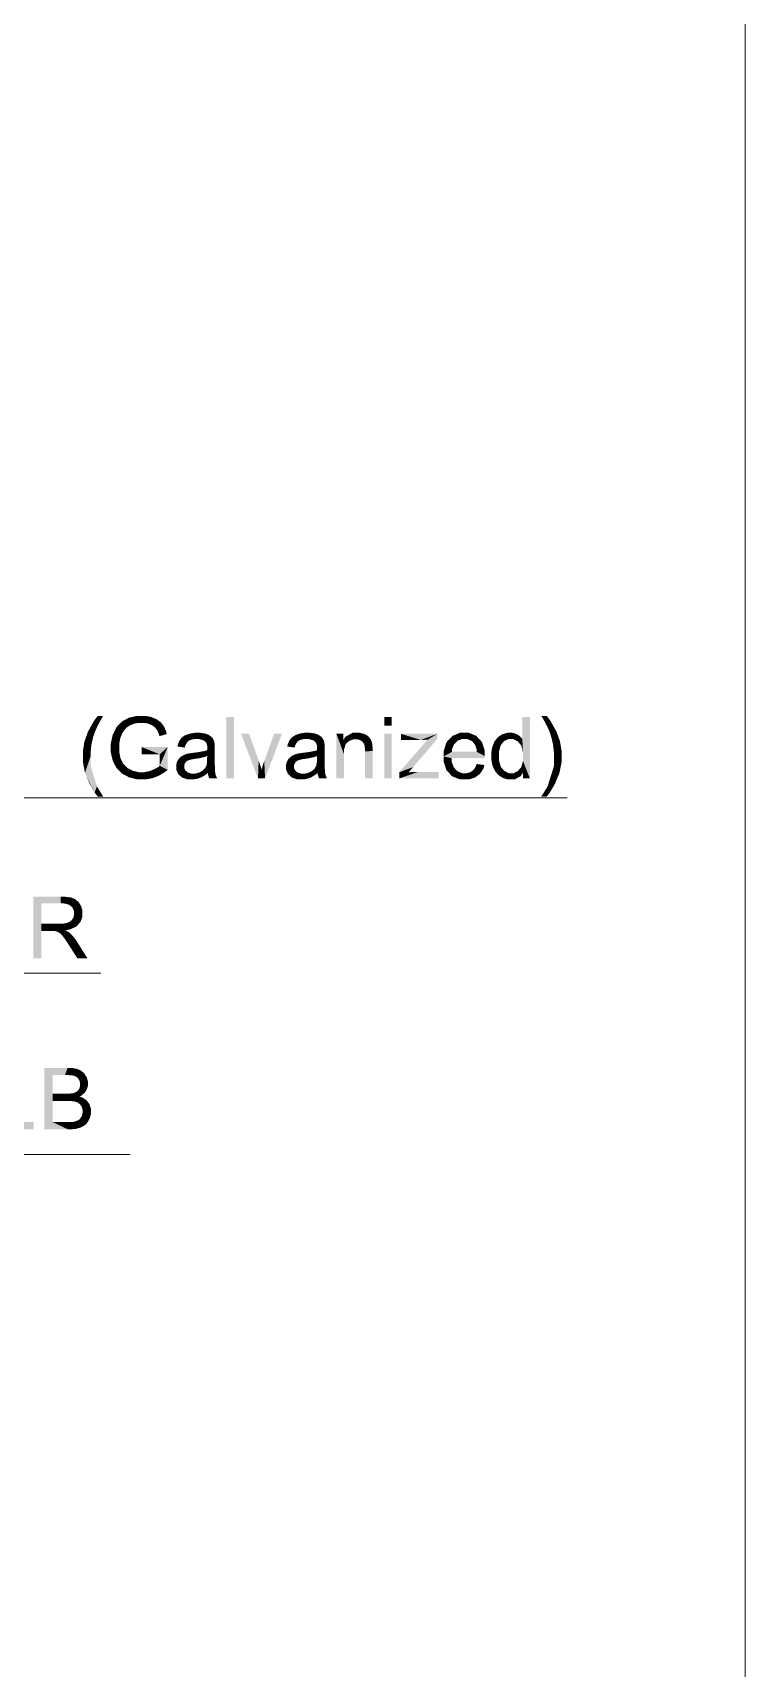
# Model space of a CAD drawing. Header units: millimetres. Extents: x 2 to 579, y 1 to 405.
# Drawn here: x 277.12 to 287.12, y 104.01 to 126.98 of the extents above; entities that cross this region are included whole.
import ezdxf

# ---------------------------------------------------------------- set-up
doc = ezdxf.new("R2010")
doc.units = ezdxf.units.MM
doc.linetypes.add('XKITLINE00', pattern=[0])
doc.layers.add('LinkedObject', color=7, linetype='Continuous', lineweight=0)

# ---------------------------------------------------------------- blocks, each defined once
blk = doc.blocks.new('*A4')
at = {"layer": 'LinkedObject'}
for points in [[(277.869, 117.085), (277.997, 117.167), (277.968, 117.082)], [(277.896, 117.16), (277.997, 117.167), (277.869, 117.085)], [(278.015, 117.207), (277.896, 117.16), (277.977, 117.308)], [(277.997, 117.167), (277.896, 117.16), (278.015, 117.207)], [(278.073, 117.321), (277.977, 117.308), (278.033, 117.382)], [(278.026, 117.233), (277.977, 117.308), (278.073, 117.321)], [(278.015, 117.207), (277.977, 117.308), (278.026, 117.233)], [(278.073, 117.321), (278.033, 117.382), (278.109, 117.382)], [(278.269, 117.168), (278.216, 116.995), (278.242, 117.113)], [(278.35, 117.073), (278.216, 116.995), (278.269, 117.168)], [(278.421, 117.33), (278.269, 117.168), (278.371, 117.303)], [(278.485, 117.25), (278.269, 117.168), (278.421, 117.33)], [(278.371, 117.303), (278.269, 117.168), (278.295, 117.222)], [(278.439, 117.218), (278.269, 117.168), (278.485, 117.25)], [(278.421, 117.199), (278.269, 117.168), (278.439, 117.218)], [(278.404, 117.179), (278.269, 117.168), (278.421, 117.199)], [(278.376, 117.136), (278.269, 117.168), (278.404, 117.179)], [(278.269, 117.168), (278.376, 117.136), (278.367, 117.113)], [(278.35, 117.073), (278.269, 117.168), (278.367, 117.113)], [(278.584, 117.383), (278.421, 117.33), (278.47, 117.356)], [(278.61, 117.285), (278.421, 117.33), (278.584, 117.383)], [(278.421, 117.33), (278.513, 117.261), (278.485, 117.25)], [(278.513, 117.261), (278.421, 117.33), (278.542, 117.273)], [(278.542, 117.273), (278.421, 117.33), (278.61, 117.285)], [(278.649, 117.285), (278.584, 117.383), (278.649, 117.383)], [(278.61, 117.285), (278.584, 117.383), (278.649, 117.285)], [(278.649, 117.383), (278.682, 117.285), (278.649, 117.285)], [(278.695, 117.383), (278.682, 117.285), (278.649, 117.383)], [(278.682, 117.285), (278.695, 117.383), (278.741, 117.274)], [(278.818, 117.353), (278.695, 117.383), (278.78, 117.368)], [(278.741, 117.274), (278.695, 117.383), (278.818, 117.353)], [(278.741, 117.274), (278.818, 117.353), (278.768, 117.263)], [(278.818, 117.353), (278.795, 117.251), (278.768, 117.263)], [(278.795, 117.251), (278.818, 117.353), (278.836, 117.221)], [(278.915, 117.295), (278.818, 117.353), (278.856, 117.337)], [(278.937, 117.268), (278.818, 117.353), (278.915, 117.295)], [(278.836, 117.221), (278.818, 117.353), (278.937, 117.268)], [(278.836, 117.221), (278.937, 117.268), (278.85, 117.202)], [(278.937, 117.268), (278.865, 117.183), (278.85, 117.202)], [(278.865, 117.183), (278.937, 117.268), (278.889, 117.131)], [(278.889, 117.131), (278.937, 117.268), (278.991, 117.17)], [(278.889, 117.131), (278.991, 117.17), (278.899, 117.098)], [(278.899, 117.098), (278.991, 117.17), (279.002, 117.127)], [(278.991, 117.17), (278.937, 117.268), (278.958, 117.241)], [(279.944, 117.368), (279.838, 116.504), (279.838, 117.368)], [(279.944, 116.504), (279.838, 116.504), (279.944, 117.368)], [(282.159, 117.368), (282.053, 117.246), (282.053, 117.368)], [(282.159, 117.246), (282.053, 117.246), (282.159, 117.368)], [(284.097, 117.368), (283.991, 117.058), (283.991, 117.368)], [(284.097, 117.368), (284, 116.872), (283.991, 117.058)], [(284, 116.872), (284.097, 117.368), (284.097, 116.504)], [(284.334, 117.382), (284.294, 117.32), (284.258, 117.382)], [(284.294, 117.32), (284.334, 117.382), (284.341, 117.232)], [(284.341, 117.232), (284.334, 117.382), (284.389, 117.308)], [(284.341, 117.232), (284.389, 117.308), (284.353, 117.205)], [(284.353, 117.205), (284.389, 117.308), (284.371, 117.165)], [(284.371, 117.165), (284.389, 117.308), (284.471, 117.16)], [(277.945, 116.983), (277.824, 116.887), (277.846, 117.021)], [(277.933, 116.872), (277.824, 116.887), (277.945, 116.983)], [(277.958, 117.038), (277.846, 117.021), (277.869, 117.085)], [(277.945, 116.983), (277.846, 117.021), (277.958, 117.038)], [(277.958, 117.038), (277.869, 117.085), (277.968, 117.082)], [(278.334, 116.986), (278.216, 116.995), (278.35, 117.073)], [(278.216, 116.995), (278.334, 116.986), (278.216, 116.932)], [(278.216, 116.932), (278.334, 116.986), (278.334, 116.939)], [(278.334, 116.881), (278.216, 116.932), (278.334, 116.939)], [(278.649, 116.945), (278.903, 116.843), (278.649, 116.843)], [(279.015, 116.945), (278.903, 116.843), (278.649, 116.945)], [(278.903, 116.682), (279.015, 116.945), (279.015, 116.624)], [(278.903, 116.843), (279.015, 116.945), (278.903, 116.682)], [(279.198, 117.059), (279.152, 116.952), (279.182, 117.039)], [(279.29, 117.017), (279.152, 116.952), (279.198, 117.059)], [(279.182, 117.039), (279.152, 116.952), (279.159, 116.985)], [(279.264, 116.971), (279.152, 116.952), (279.29, 117.017)], [(279.152, 116.952), (279.264, 116.971), (279.255, 116.938)], [(279.214, 117.08), (279.326, 117.043), (279.198, 117.059)], [(279.29, 117.017), (279.198, 117.059), (279.308, 117.03)], [(279.308, 117.03), (279.198, 117.059), (279.326, 117.043)], [(279.261, 117.111), (279.326, 117.043), (279.214, 117.08)], [(279.292, 117.122), (279.326, 117.043), (279.261, 117.111)], [(279.394, 117.145), (279.292, 117.122), (279.323, 117.133)], [(279.381, 117.056), (279.292, 117.122), (279.394, 117.145)], [(279.326, 117.043), (279.292, 117.122), (279.381, 117.056)], [(279.381, 117.056), (279.394, 117.145), (279.418, 117.056)], [(279.418, 117.056), (279.394, 117.145), (279.458, 117.056)], [(279.434, 117.145), (279.458, 117.056), (279.394, 117.145)], [(279.539, 117.135), (279.434, 117.145), (279.474, 117.145)], [(279.564, 117.126), (279.434, 117.145), (279.539, 117.135)], [(279.519, 117.038), (279.434, 117.145), (279.564, 117.126)], [(279.458, 117.056), (279.434, 117.145), (279.519, 117.038)], [(279.519, 117.038), (279.564, 117.126), (279.539, 117.021)], [(279.539, 117.021), (279.564, 117.126), (279.554, 117.007)], [(279.564, 117.126), (279.569, 116.962), (279.554, 117.007)], [(279.638, 117.078), (279.569, 116.962), (279.564, 117.126)], [(279.626, 117.092), (279.564, 117.126), (279.589, 117.116)], [(279.638, 117.078), (279.564, 117.126), (279.626, 117.092)], [(279.569, 116.913), (279.674, 116.992), (279.568, 116.902)], [(279.568, 116.902), (279.674, 116.992), (279.569, 116.819)], [(279.65, 117.064), (279.569, 116.962), (279.638, 117.078)], [(279.666, 117.028), (279.569, 116.962), (279.65, 117.064)], [(279.671, 117.006), (279.569, 116.962), (279.666, 117.028)], [(279.569, 116.962), (279.671, 117.006), (279.674, 116.992)], [(279.569, 116.962), (279.674, 116.992), (279.569, 116.929)], [(279.569, 116.929), (279.674, 116.992), (279.569, 116.926)], [(279.569, 116.926), (279.674, 116.992), (279.569, 116.913)], [(279.676, 116.943), (279.569, 116.819), (279.674, 116.992)], [(279.676, 116.908), (279.569, 116.819), (279.676, 116.943)], [(280.156, 117.131), (280.282, 116.504), (280.044, 117.131)], [(280.291, 116.756), (280.282, 116.504), (280.156, 117.131)], [(280.618, 117.131), (280.37, 116.748), (280.509, 117.131)], [(280.381, 116.504), (280.37, 116.748), (280.618, 117.131)], [(280.74, 117.059), (280.693, 116.952), (280.723, 117.039)], [(280.832, 117.017), (280.693, 116.952), (280.74, 117.059)], [(280.723, 117.039), (280.693, 116.952), (280.7, 116.985)], [(280.805, 116.971), (280.693, 116.952), (280.832, 117.017)], [(280.693, 116.952), (280.805, 116.971), (280.797, 116.938)], [(280.756, 117.08), (280.867, 117.043), (280.74, 117.059)], [(280.832, 117.017), (280.74, 117.059), (280.849, 117.03)], [(280.849, 117.03), (280.74, 117.059), (280.867, 117.043)], [(280.803, 117.111), (280.867, 117.043), (280.756, 117.08)], [(280.833, 117.122), (280.867, 117.043), (280.803, 117.111)], [(280.935, 117.145), (280.833, 117.122), (280.864, 117.133)], [(280.922, 117.056), (280.833, 117.122), (280.935, 117.145)], [(280.867, 117.043), (280.833, 117.122), (280.922, 117.056)], [(280.922, 117.056), (280.935, 117.145), (280.96, 117.056)], [(280.96, 117.056), (280.935, 117.145), (281, 117.056)], [(280.975, 117.145), (281, 117.056), (280.935, 117.145)], [(281.081, 117.135), (280.975, 117.145), (281.015, 117.145)], [(281.106, 117.126), (280.975, 117.145), (281.081, 117.135)], [(281.06, 117.038), (280.975, 117.145), (281.106, 117.126)], [(281, 117.056), (280.975, 117.145), (281.06, 117.038)], [(281.06, 117.038), (281.106, 117.126), (281.08, 117.021)], [(281.08, 117.021), (281.106, 117.126), (281.095, 117.007)], [(281.106, 117.126), (281.11, 116.962), (281.095, 117.007)], [(281.179, 117.078), (281.11, 116.962), (281.106, 117.126)], [(281.167, 117.092), (281.106, 117.126), (281.131, 117.116)], [(281.179, 117.078), (281.106, 117.126), (281.167, 117.092)], [(281.191, 117.064), (281.11, 116.962), (281.179, 117.078)], [(281.208, 117.028), (281.11, 116.962), (281.191, 117.064)], [(281.212, 117.006), (281.11, 116.962), (281.208, 117.028)], [(281.11, 116.962), (281.212, 117.006), (281.215, 116.992)], [(281.11, 116.962), (281.215, 116.992), (281.11, 116.929)], [(281.11, 116.929), (281.215, 116.992), (281.11, 116.926)], [(281.11, 116.926), (281.215, 116.992), (281.11, 116.913)], [(281.11, 116.913), (281.215, 116.992), (281.11, 116.902)], [(281.11, 116.902), (281.215, 116.992), (281.11, 116.819)], [(281.218, 116.943), (281.11, 116.819), (281.215, 116.992)], [(281.218, 116.908), (281.11, 116.819), (281.218, 116.943)], [(281.382, 117.131), (281.488, 116.846), (281.382, 116.504)], [(281.488, 116.846), (281.382, 117.131), (281.488, 116.907)], [(281.513, 116.988), (281.382, 117.131), (281.478, 117.042)], [(281.488, 116.907), (281.382, 117.131), (281.513, 116.988)], [(281.478, 117.042), (281.382, 117.131), (281.478, 117.131)], [(281.512, 117.093), (281.562, 117.031), (281.478, 117.042)], [(281.478, 117.042), (281.562, 117.031), (281.513, 116.988)], [(281.676, 117.145), (281.512, 117.093), (281.611, 117.145)], [(281.62, 117.053), (281.512, 117.093), (281.676, 117.145)], [(281.562, 117.031), (281.512, 117.093), (281.62, 117.053)], [(281.62, 117.053), (281.676, 117.145), (281.654, 117.053)], [(281.654, 117.053), (281.676, 117.145), (281.675, 117.053)], [(281.676, 117.145), (281.712, 117.043), (281.675, 117.053)], [(281.705, 117.145), (281.712, 117.043), (281.676, 117.145)], [(281.756, 117.134), (281.712, 117.043), (281.705, 117.145)], [(281.78, 117.124), (281.712, 117.043), (281.756, 117.134)], [(281.712, 117.043), (281.78, 117.124), (281.727, 117.034)], [(281.78, 117.124), (281.743, 117.024), (281.727, 117.034)], [(281.743, 117.024), (281.78, 117.124), (281.765, 116.999)], [(281.765, 116.999), (281.78, 117.124), (281.851, 117.071)], [(281.851, 117.071), (281.771, 116.982), (281.765, 116.999)], [(281.863, 117.054), (281.771, 116.982), (281.851, 117.071)], [(281.879, 117.015), (281.771, 116.982), (281.863, 117.054)], [(281.771, 116.982), (281.879, 117.015), (281.777, 116.966)], [(281.777, 116.966), (281.879, 117.015), (281.884, 116.992)], [(281.884, 116.992), (281.783, 116.918), (281.777, 116.966)], [(281.839, 117.087), (281.78, 117.124), (281.804, 117.114)], [(281.851, 117.071), (281.78, 117.124), (281.839, 117.087)], [(281.887, 116.978), (281.783, 116.918), (281.884, 116.992)], [(281.89, 116.926), (281.783, 116.918), (281.887, 116.978)], [(282.159, 117.131), (282.053, 116.504), (282.053, 117.131)], [(282.159, 116.504), (282.053, 116.504), (282.159, 117.131)], [(282.799, 117.131), (282.264, 116.591), (282.662, 117.048)], [(282.799, 117.06), (282.264, 116.591), (282.799, 117.131)], [(282.46, 116.663), (282.264, 116.591), (282.799, 117.06)], [(282.287, 117.131), (282.542, 117.044), (282.287, 117.044)], [(282.568, 117.044), (282.287, 117.131), (282.799, 117.131)], [(282.542, 117.044), (282.287, 117.131), (282.568, 117.044)], [(282.568, 117.044), (282.799, 117.131), (282.628, 117.046)], [(282.628, 117.046), (282.799, 117.131), (282.662, 117.048)], [(282.969, 117.057), (282.888, 116.891), (282.928, 117.014)], [(283.033, 116.984), (282.888, 116.891), (282.969, 117.057)], [(283.005, 116.918), (282.888, 116.891), (283.033, 116.984)], [(283.115, 117.145), (282.969, 117.057), (283.01, 117.101)], [(283.18, 117.145), (282.969, 117.057), (283.115, 117.145)], [(283.144, 117.057), (282.969, 117.057), (283.18, 117.145)], [(282.969, 117.057), (283.058, 117.008), (283.033, 116.984)], [(283.058, 117.008), (282.969, 117.057), (283.082, 117.033)], [(283.082, 117.033), (282.969, 117.057), (283.144, 117.057)], [(283.144, 117.057), (283.18, 117.145), (283.18, 117.057)], [(283.18, 117.145), (283.221, 117.057), (283.18, 117.057)], [(283.345, 117.102), (283.18, 117.145), (283.242, 117.145)], [(283.384, 117.059), (283.18, 117.145), (283.345, 117.102)], [(283.286, 117.027), (283.18, 117.145), (283.384, 117.059)], [(283.221, 117.057), (283.18, 117.145), (283.286, 117.027)], [(283.286, 117.027), (283.384, 117.059), (283.312, 116.996)], [(283.384, 117.059), (283.328, 116.976), (283.312, 116.996)], [(283.328, 116.976), (283.384, 117.059), (283.348, 116.917)], [(283.348, 116.917), (283.384, 117.059), (283.464, 116.896)], [(283.464, 116.896), (283.384, 117.059), (283.424, 117.016)], [(283.586, 116.987), (283.555, 116.817), (283.57, 116.949)], [(283.687, 116.97), (283.555, 116.817), (283.586, 116.987)], [(283.664, 116.879), (283.555, 116.817), (283.687, 116.97)], [(283.57, 116.949), (283.555, 116.817), (283.555, 116.864)], [(283.601, 117.025), (283.711, 116.999), (283.586, 116.987)], [(283.586, 116.987), (283.711, 116.999), (283.687, 116.97)], [(283.648, 117.084), (283.711, 116.999), (283.601, 117.025)], [(283.735, 117.028), (283.648, 117.084), (283.679, 117.104)], [(283.711, 116.999), (283.648, 117.084), (283.735, 117.028)], [(283.71, 117.124), (283.794, 117.056), (283.679, 117.104)], [(283.679, 117.104), (283.794, 117.056), (283.735, 117.028)], [(283.78, 117.145), (283.794, 117.056), (283.71, 117.124)], [(283.819, 117.145), (283.794, 117.056), (283.78, 117.145)], [(283.794, 117.056), (283.819, 117.145), (283.829, 117.056)], [(283.819, 117.145), (283.865, 117.056), (283.829, 117.056)], [(283.847, 117.145), (283.865, 117.056), (283.819, 117.145)], [(283.897, 117.133), (283.865, 117.056), (283.847, 117.145)], [(283.919, 117.121), (283.865, 117.056), (283.897, 117.133)], [(283.919, 117.121), (283.926, 117.026), (283.865, 117.056)], [(283.941, 117.109), (283.926, 117.026), (283.919, 117.121)], [(283.977, 117.077), (283.926, 117.026), (283.941, 117.109)], [(283.991, 117.058), (283.926, 117.026), (283.977, 117.077)], [(283.926, 117.026), (283.991, 117.058), (283.951, 116.996)], [(283.951, 116.996), (283.991, 117.058), (283.976, 116.966)], [(283.991, 117.058), (284, 116.872), (283.976, 116.966)], [(284.371, 117.165), (284.471, 117.16), (284.399, 117.08)], [(284.399, 117.08), (284.471, 117.16), (284.498, 117.085)], [(284.399, 117.08), (284.498, 117.085), (284.409, 117.036)], [(284.409, 117.036), (284.498, 117.085), (284.422, 116.981)], [(284.422, 116.981), (284.498, 117.085), (284.52, 117.021)], [(284.422, 116.981), (284.52, 117.021), (284.434, 116.872)], [(284.434, 116.872), (284.52, 117.021), (284.543, 116.887)], [(277.824, 116.887), (277.933, 116.872), (277.824, 116.817)], [(277.824, 116.817), (277.933, 116.872), (277.933, 116.816)], [(277.824, 116.817), (277.933, 116.816), (277.824, 116.737)], [(277.824, 116.737), (277.933, 116.816), (277.854, 116.584)], [(277.854, 116.584), (277.933, 116.816), (277.884, 116.509)], [(277.884, 116.509), (277.933, 116.816), (277.933, 116.675)], [(278.216, 116.932), (278.269, 116.702), (278.216, 116.869)], [(278.334, 116.881), (278.269, 116.702), (278.216, 116.932)], [(278.216, 116.869), (278.269, 116.702), (278.243, 116.753)], [(278.353, 116.785), (278.269, 116.702), (278.334, 116.881)], [(278.269, 116.702), (278.353, 116.785), (278.373, 116.746)], [(278.393, 116.707), (278.269, 116.702), (278.373, 116.746)], [(278.393, 116.707), (278.426, 116.544), (278.269, 116.702)], [(278.451, 116.649), (278.426, 116.544), (278.393, 116.707)], [(279.154, 116.754), (279.134, 116.67), (279.144, 116.735)], [(279.254, 116.712), (279.134, 116.67), (279.154, 116.754)], [(279.144, 116.735), (279.134, 116.67), (279.134, 116.693)], [(279.247, 116.686), (279.134, 116.67), (279.254, 116.712)], [(279.165, 116.773), (279.261, 116.723), (279.154, 116.754)], [(279.154, 116.754), (279.261, 116.723), (279.254, 116.712)], [(279.192, 116.803), (279.261, 116.723), (279.165, 116.773)], [(279.269, 116.734), (279.192, 116.803), (279.209, 116.815)], [(279.261, 116.723), (279.192, 116.803), (279.269, 116.734)], [(279.226, 116.826), (279.29, 116.752), (279.209, 116.815)], [(279.209, 116.815), (279.29, 116.752), (279.269, 116.734)], [(279.264, 116.843), (279.29, 116.752), (279.226, 116.826)], [(279.285, 116.849), (279.29, 116.752), (279.264, 116.843)], [(279.301, 116.853), (279.317, 116.763), (279.285, 116.849)], [(279.29, 116.752), (279.285, 116.849), (279.303, 116.757)], [(279.303, 116.757), (279.285, 116.849), (279.317, 116.763)], [(279.348, 116.861), (279.363, 116.774), (279.301, 116.853)], [(279.301, 116.853), (279.363, 116.774), (279.317, 116.763)], [(279.38, 116.865), (279.396, 116.779), (279.348, 116.861)], [(279.348, 116.861), (279.396, 116.779), (279.363, 116.774)], [(279.444, 116.873), (279.454, 116.787), (279.38, 116.865)], [(279.38, 116.865), (279.454, 116.787), (279.396, 116.779)], [(279.538, 116.891), (279.569, 116.819), (279.444, 116.873)], [(279.444, 116.873), (279.569, 116.819), (279.454, 116.787)], [(279.454, 116.787), (279.569, 116.819), (279.54, 116.807)], [(279.568, 116.902), (279.569, 116.819), (279.538, 116.891)], [(279.56, 116.692), (279.676, 116.767), (279.676, 116.693)], [(279.568, 116.745), (279.676, 116.767), (279.56, 116.692)], [(279.676, 116.908), (279.568, 116.78), (279.569, 116.819)], [(279.676, 116.767), (279.568, 116.78), (279.676, 116.908)], [(279.676, 116.767), (279.568, 116.745), (279.568, 116.78)], [(280.301, 116.725), (280.282, 116.504), (280.291, 116.756)], [(280.322, 116.662), (280.282, 116.504), (280.301, 116.725)], [(280.357, 116.714), (280.381, 116.504), (280.338, 116.654)], [(280.37, 116.748), (280.381, 116.504), (280.357, 116.714)], [(280.696, 116.754), (280.675, 116.67), (280.685, 116.735)], [(280.796, 116.712), (280.675, 116.67), (280.696, 116.754)], [(280.685, 116.735), (280.675, 116.67), (280.675, 116.693)], [(280.788, 116.686), (280.675, 116.67), (280.796, 116.712)], [(280.706, 116.773), (280.803, 116.723), (280.696, 116.754)], [(280.696, 116.754), (280.803, 116.723), (280.796, 116.712)], [(280.734, 116.803), (280.803, 116.723), (280.706, 116.773)], [(280.81, 116.734), (280.734, 116.803), (280.751, 116.815)], [(280.803, 116.723), (280.734, 116.803), (280.81, 116.734)], [(280.767, 116.826), (280.831, 116.752), (280.751, 116.815)], [(280.751, 116.815), (280.831, 116.752), (280.81, 116.734)], [(280.806, 116.843), (280.831, 116.752), (280.767, 116.826)], [(280.827, 116.849), (280.831, 116.752), (280.806, 116.843)], [(280.842, 116.853), (280.858, 116.763), (280.827, 116.849)], [(280.831, 116.752), (280.827, 116.849), (280.845, 116.757)], [(280.845, 116.757), (280.827, 116.849), (280.858, 116.763)], [(280.889, 116.861), (280.904, 116.774), (280.842, 116.853)], [(280.842, 116.853), (280.904, 116.774), (280.858, 116.763)], [(280.921, 116.865), (280.937, 116.779), (280.889, 116.861)], [(280.889, 116.861), (280.937, 116.779), (280.904, 116.774)], [(280.985, 116.873), (280.995, 116.787), (280.921, 116.865)], [(280.921, 116.865), (280.995, 116.787), (280.937, 116.779)], [(281.08, 116.891), (281.11, 116.819), (280.985, 116.873)], [(280.985, 116.873), (281.11, 116.819), (280.995, 116.787)], [(280.995, 116.787), (281.11, 116.819), (281.082, 116.807)], [(281.11, 116.902), (281.11, 116.819), (281.08, 116.891)], [(281.101, 116.692), (281.218, 116.767), (281.218, 116.693)], [(281.11, 116.745), (281.218, 116.767), (281.101, 116.692)], [(281.218, 116.908), (281.11, 116.78), (281.11, 116.819)], [(281.218, 116.767), (281.11, 116.78), (281.218, 116.908)], [(281.218, 116.767), (281.11, 116.745), (281.11, 116.78)], [(281.382, 116.504), (281.488, 116.846), (281.488, 116.504)], [(281.89, 116.926), (281.783, 116.885), (281.783, 116.918)], [(281.89, 116.889), (281.783, 116.885), (281.89, 116.926)], [(281.783, 116.504), (281.89, 116.889), (281.89, 116.504)], [(281.783, 116.885), (281.89, 116.889), (281.783, 116.504)], [(282.888, 116.891), (283.005, 116.918), (283.003, 116.878)], [(283.003, 116.878), (282.888, 116.812), (282.888, 116.891)], [(283.003, 116.878), (283.464, 116.819), (282.888, 116.812)], [(283.464, 116.814), (282.888, 116.812), (283.464, 116.819)], [(283.464, 116.8), (282.888, 116.812), (283.464, 116.814)], [(282.888, 116.812), (282.968, 116.575), (282.888, 116.736)], [(282.999, 116.739), (282.968, 116.575), (282.888, 116.812)], [(282.999, 116.739), (282.888, 116.812), (282.997, 116.79)], [(283.463, 116.79), (282.888, 116.812), (283.464, 116.8)], [(282.997, 116.79), (282.888, 116.812), (283.463, 116.79)], [(282.888, 116.736), (282.968, 116.575), (282.928, 116.617)], [(283.029, 116.66), (282.968, 116.575), (282.999, 116.739)], [(283.352, 116.878), (283.464, 116.819), (283.003, 116.878)], [(283.46, 116.693), (283.338, 116.673), (283.35, 116.706)], [(283.348, 116.917), (283.464, 116.896), (283.352, 116.878)], [(283.464, 116.819), (283.352, 116.878), (283.464, 116.896)], [(283.555, 116.817), (283.664, 116.879), (283.664, 116.817)], [(283.555, 116.817), (283.664, 116.757), (283.555, 116.769)], [(283.664, 116.757), (283.555, 116.817), (283.664, 116.817)], [(283.555, 116.769), (283.664, 116.757), (283.572, 116.684)], [(283.572, 116.684), (283.664, 116.757), (283.589, 116.647)], [(283.589, 116.647), (283.664, 116.757), (283.689, 116.667)], [(284, 116.75), (284.097, 116.504), (283.976, 116.663)], [(284, 116.872), (284.097, 116.504), (284, 116.808)], [(284, 116.808), (284.097, 116.504), (284, 116.75)], [(284.434, 116.816), (284.543, 116.887), (284.543, 116.817)], [(284.434, 116.872), (284.543, 116.887), (284.434, 116.816)], [(284.434, 116.816), (284.543, 116.817), (284.434, 116.675)], [(284.543, 116.737), (284.434, 116.675), (284.543, 116.817)], [(284.513, 116.584), (284.434, 116.675), (284.543, 116.737)], [(277.933, 116.675), (277.989, 116.306), (277.884, 116.509)], [(277.884, 116.509), (277.989, 116.306), (277.915, 116.435)], [(278.021, 116.392), (277.989, 116.306), (277.933, 116.675)], [(278.269, 116.702), (278.426, 116.544), (278.296, 116.65)], [(278.296, 116.65), (278.426, 116.544), (278.374, 116.571)], [(278.426, 116.544), (278.451, 116.649), (278.489, 116.63)], [(278.527, 116.611), (278.426, 116.544), (278.489, 116.63)], [(278.527, 116.611), (278.657, 116.49), (278.426, 116.544)], [(278.426, 116.544), (278.657, 116.49), (278.478, 116.517)], [(278.478, 116.517), (278.657, 116.49), (278.594, 116.49)], [(278.608, 116.592), (278.657, 116.49), (278.527, 116.611)], [(278.657, 116.49), (278.608, 116.592), (278.651, 116.592)], [(278.651, 116.592), (278.705, 116.49), (278.657, 116.49)], [(278.688, 116.592), (278.705, 116.49), (278.651, 116.592)], [(278.76, 116.607), (278.797, 116.507), (278.688, 116.592)], [(278.688, 116.592), (278.797, 116.507), (278.705, 116.49)], [(278.841, 116.523), (278.76, 116.607), (278.796, 116.621)], [(278.797, 116.507), (278.76, 116.607), (278.841, 116.523)], [(278.831, 116.635), (278.886, 116.54), (278.796, 116.621)], [(278.796, 116.621), (278.886, 116.54), (278.841, 116.523)], [(278.885, 116.666), (279.015, 116.624), (278.831, 116.635)], [(278.831, 116.635), (279.015, 116.624), (278.886, 116.54)], [(278.903, 116.682), (279.015, 116.624), (278.885, 116.666)], [(278.886, 116.54), (279.015, 116.624), (278.973, 116.591)], [(279.134, 116.67), (279.247, 116.686), (279.247, 116.672)], [(279.247, 116.651), (279.134, 116.67), (279.247, 116.672)], [(279.134, 116.67), (279.247, 116.651), (279.134, 116.63)], [(279.134, 116.63), (279.247, 116.651), (279.161, 116.566)], [(279.161, 116.566), (279.247, 116.651), (279.189, 116.541)], [(279.189, 116.541), (279.247, 116.651), (279.263, 116.616)], [(279.263, 116.616), (279.217, 116.516), (279.189, 116.541)], [(279.279, 116.602), (279.217, 116.516), (279.263, 116.616)], [(279.295, 116.588), (279.217, 116.516), (279.279, 116.602)], [(279.217, 116.516), (279.295, 116.588), (279.296, 116.49)], [(279.347, 116.49), (279.295, 116.588), (279.342, 116.573)], [(279.296, 116.49), (279.295, 116.588), (279.347, 116.49)], [(279.342, 116.573), (279.378, 116.49), (279.347, 116.49)], [(279.373, 116.573), (279.378, 116.49), (279.342, 116.573)], [(279.403, 116.573), (279.378, 116.49), (279.373, 116.573)], [(279.378, 116.49), (279.403, 116.573), (279.437, 116.501)], [(279.464, 116.511), (279.403, 116.573), (279.458, 116.587)], [(279.437, 116.501), (279.403, 116.573), (279.464, 116.511)], [(279.578, 116.581), (279.458, 116.587), (279.481, 116.6)], [(279.548, 116.556), (279.458, 116.587), (279.578, 116.581)], [(279.491, 116.521), (279.458, 116.587), (279.548, 116.556)], [(279.464, 116.511), (279.458, 116.587), (279.491, 116.521)], [(279.505, 116.614), (279.68, 116.599), (279.481, 116.6)], [(279.68, 116.599), (279.578, 116.581), (279.481, 116.6)], [(279.505, 116.614), (279.676, 116.693), (279.68, 116.599)], [(279.54, 116.65), (279.676, 116.693), (279.505, 116.614)], [(279.551, 116.674), (279.676, 116.693), (279.54, 116.65)], [(279.676, 116.693), (279.551, 116.674), (279.56, 116.692)], [(279.578, 116.581), (279.68, 116.599), (279.58, 116.559)], [(279.58, 116.559), (279.68, 116.599), (279.683, 116.58)], [(279.683, 116.58), (279.591, 116.521), (279.58, 116.559)], [(279.686, 116.56), (279.591, 116.521), (279.683, 116.58)], [(279.686, 116.56), (279.599, 116.504), (279.591, 116.521)], [(279.7, 116.522), (279.599, 116.504), (279.686, 116.56)], [(279.599, 116.504), (279.7, 116.522), (279.71, 116.504)], [(280.331, 116.629), (280.282, 116.504), (280.322, 116.662)], [(280.331, 116.629), (280.381, 116.504), (280.282, 116.504)], [(280.338, 116.654), (280.381, 116.504), (280.331, 116.629)], [(280.675, 116.67), (280.788, 116.686), (280.788, 116.672)], [(280.788, 116.651), (280.675, 116.67), (280.788, 116.672)], [(280.675, 116.67), (280.788, 116.651), (280.675, 116.63)], [(280.675, 116.63), (280.788, 116.651), (280.703, 116.566)], [(280.703, 116.566), (280.788, 116.651), (280.73, 116.541)], [(280.73, 116.541), (280.788, 116.651), (280.804, 116.616)], [(280.804, 116.616), (280.758, 116.516), (280.73, 116.541)], [(280.82, 116.602), (280.758, 116.516), (280.804, 116.616)], [(280.836, 116.588), (280.758, 116.516), (280.82, 116.602)], [(280.758, 116.516), (280.836, 116.588), (280.837, 116.49)], [(280.889, 116.49), (280.836, 116.588), (280.883, 116.573)], [(280.837, 116.49), (280.836, 116.588), (280.889, 116.49)], [(280.883, 116.573), (280.92, 116.49), (280.889, 116.49)], [(280.914, 116.573), (280.92, 116.49), (280.883, 116.573)], [(280.945, 116.573), (280.92, 116.49), (280.914, 116.573)], [(280.92, 116.49), (280.945, 116.573), (280.978, 116.501)], [(281.005, 116.511), (280.945, 116.573), (280.999, 116.587)], [(280.978, 116.501), (280.945, 116.573), (281.005, 116.511)], [(281.119, 116.581), (280.999, 116.587), (281.023, 116.6)], [(281.089, 116.556), (280.999, 116.587), (281.119, 116.581)], [(281.033, 116.521), (280.999, 116.587), (281.089, 116.556)], [(281.005, 116.511), (280.999, 116.587), (281.033, 116.521)], [(281.047, 116.614), (281.221, 116.599), (281.023, 116.6)], [(281.221, 116.599), (281.119, 116.581), (281.023, 116.6)], [(281.047, 116.614), (281.218, 116.693), (281.221, 116.599)], [(281.082, 116.65), (281.218, 116.693), (281.047, 116.614)], [(281.093, 116.674), (281.218, 116.693), (281.082, 116.65)], [(281.218, 116.693), (281.093, 116.674), (281.101, 116.692)], [(281.119, 116.581), (281.221, 116.599), (281.121, 116.559)], [(281.121, 116.559), (281.221, 116.599), (281.224, 116.58)], [(281.224, 116.58), (281.132, 116.521), (281.121, 116.559)], [(281.228, 116.56), (281.132, 116.521), (281.224, 116.58)], [(281.228, 116.56), (281.141, 116.504), (281.132, 116.521)], [(281.241, 116.522), (281.141, 116.504), (281.228, 116.56)], [(281.141, 116.504), (281.241, 116.522), (281.251, 116.504)], [(282.46, 116.663), (282.264, 116.504), (282.264, 116.591)], [(282.395, 116.591), (282.264, 116.504), (282.46, 116.663)], [(282.264, 116.504), (282.529, 116.596), (282.818, 116.504)], [(282.529, 116.596), (282.264, 116.504), (282.497, 116.596)], [(282.497, 116.596), (282.264, 116.504), (282.431, 116.593)], [(282.431, 116.593), (282.264, 116.504), (282.395, 116.591)], [(282.818, 116.504), (282.529, 116.596), (282.818, 116.596)], [(282.968, 116.575), (283.029, 116.66), (283.008, 116.533)], [(283.055, 116.632), (283.008, 116.533), (283.029, 116.66)], [(283.081, 116.605), (283.008, 116.533), (283.055, 116.632)], [(283.081, 116.605), (283.186, 116.49), (283.008, 116.533)], [(283.008, 116.533), (283.186, 116.49), (283.117, 116.49)], [(283.146, 116.578), (283.186, 116.49), (283.081, 116.605)], [(283.186, 116.578), (283.186, 116.49), (283.146, 116.578)], [(283.215, 116.578), (283.364, 116.544), (283.186, 116.49)], [(283.215, 116.578), (283.186, 116.49), (283.186, 116.578)], [(283.186, 116.49), (283.364, 116.544), (283.24, 116.49)], [(283.264, 116.593), (283.364, 116.544), (283.215, 116.578)], [(283.24, 116.49), (283.364, 116.544), (283.329, 116.517)], [(283.285, 116.608), (283.399, 116.57), (283.264, 116.593)], [(283.364, 116.544), (283.264, 116.593), (283.399, 116.57)], [(283.306, 116.624), (283.399, 116.57), (283.285, 116.608)], [(283.306, 116.624), (283.46, 116.693), (283.399, 116.57)], [(283.338, 116.673), (283.46, 116.693), (283.306, 116.624)], [(283.399, 116.57), (283.46, 116.693), (283.447, 116.645)], [(283.689, 116.667), (283.655, 116.552), (283.589, 116.647)], [(283.589, 116.647), (283.655, 116.552), (283.606, 116.61)], [(283.714, 116.637), (283.655, 116.552), (283.689, 116.667)], [(283.655, 116.552), (283.714, 116.637), (283.686, 116.532)], [(283.686, 116.532), (283.714, 116.637), (283.74, 116.607)], [(283.74, 116.607), (283.824, 116.49), (283.686, 116.532)], [(283.686, 116.532), (283.824, 116.49), (283.718, 116.511)], [(283.718, 116.511), (283.824, 116.49), (283.786, 116.49)], [(283.799, 116.578), (283.824, 116.49), (283.74, 116.607)], [(283.824, 116.49), (283.799, 116.578), (283.834, 116.578)], [(283.824, 116.49), (283.999, 116.584), (283.882, 116.49)], [(283.869, 116.578), (283.999, 116.584), (283.824, 116.49)], [(283.869, 116.578), (283.824, 116.49), (283.834, 116.578)], [(283.928, 116.606), (283.999, 116.584), (283.869, 116.578)], [(283.882, 116.49), (283.999, 116.584), (283.969, 116.537)], [(283.999, 116.584), (283.928, 116.606), (283.952, 116.635)], [(283.976, 116.663), (283.999, 116.584), (283.952, 116.635)], [(283.976, 116.663), (284.097, 116.504), (283.999, 116.584)], [(283.999, 116.584), (284.097, 116.504), (283.999, 116.504)], [(284.434, 116.675), (284.482, 116.509), (284.346, 116.392)], [(284.346, 116.392), (284.482, 116.509), (284.378, 116.306)], [(284.378, 116.306), (284.482, 116.509), (284.452, 116.435)], [(284.482, 116.509), (284.434, 116.675), (284.513, 116.584)], [(277.989, 116.306), (278.021, 116.392), (278.033, 116.25)], [(278.033, 116.25), (278.021, 116.392), (278.109, 116.25)], [(284.346, 116.392), (284.378, 116.306), (284.258, 116.25)], [(284.258, 116.25), (284.378, 116.306), (284.334, 116.25)], [(277.243, 114.462), (277.129, 113.979), (277.129, 114.843)], [(277.129, 114.843), (277.243, 114.748), (277.243, 114.462)], [(277.516, 114.748), (277.129, 114.843), (277.511, 114.843)], [(277.243, 114.748), (277.129, 114.843), (277.516, 114.748)], [(277.511, 114.843), (277.564, 114.748), (277.516, 114.748)], [(277.657, 114.832), (277.511, 114.843), (277.569, 114.843)], [(277.687, 114.82), (277.511, 114.843), (277.657, 114.832)], [(277.634, 114.729), (277.511, 114.843), (277.687, 114.82)], [(277.564, 114.748), (277.511, 114.843), (277.634, 114.729)], [(277.687, 114.82), (277.657, 114.709), (277.634, 114.729)], [(277.717, 114.808), (277.657, 114.709), (277.687, 114.82)], [(277.657, 114.709), (277.717, 114.808), (277.679, 114.689)], [(277.679, 114.689), (277.717, 114.808), (277.783, 114.738)], [(277.783, 114.738), (277.701, 114.639), (277.679, 114.689)], [(277.801, 114.708), (277.701, 114.639), (277.783, 114.738)], [(277.819, 114.643), (277.701, 114.639), (277.801, 114.708)], [(277.819, 114.608), (277.701, 114.639), (277.819, 114.643)], [(277.701, 114.639), (277.819, 114.608), (277.701, 114.608)], [(277.783, 114.738), (277.717, 114.808), (277.765, 114.767)], [(277.243, 114.462), (277.243, 114.363), (277.129, 113.979)], [(277.376, 114.363), (277.243, 114.462), (277.488, 114.462)], [(277.243, 114.363), (277.243, 114.462), (277.376, 114.363)], [(277.376, 114.363), (277.488, 114.462), (277.398, 114.363)], [(277.398, 114.363), (277.488, 114.462), (277.429, 114.361)], [(277.429, 114.361), (277.488, 114.462), (277.439, 114.359)], [(277.439, 114.359), (277.488, 114.462), (277.452, 114.356)], [(277.452, 114.356), (277.488, 114.462), (277.478, 114.344)], [(277.478, 114.344), (277.488, 114.462), (277.528, 114.462)], [(277.478, 114.344), (277.528, 114.462), (277.491, 114.336)], [(277.528, 114.462), (277.576, 114.372), (277.491, 114.336)], [(277.589, 114.47), (277.576, 114.372), (277.528, 114.462)], [(277.576, 114.372), (277.589, 114.47), (277.638, 114.381)], [(277.611, 114.479), (277.759, 114.453), (277.589, 114.47)], [(277.729, 114.421), (277.589, 114.47), (277.759, 114.453)], [(277.638, 114.381), (277.589, 114.47), (277.729, 114.421)], [(277.633, 114.487), (277.759, 114.453), (277.611, 114.479)], [(277.759, 114.453), (277.633, 114.487), (277.667, 114.513)], [(277.678, 114.53), (277.759, 114.453), (277.667, 114.513)], [(277.69, 114.548), (277.759, 114.453), (277.678, 114.53)], [(277.69, 114.548), (277.819, 114.608), (277.759, 114.453)], [(277.701, 114.587), (277.819, 114.608), (277.69, 114.548)], [(277.819, 114.608), (277.701, 114.587), (277.701, 114.608)], [(277.759, 114.453), (277.819, 114.608), (277.789, 114.484)], [(277.789, 114.484), (277.819, 114.608), (277.819, 114.562)], [(277.129, 113.979), (277.243, 114.363), (277.243, 113.979)], [(277.491, 114.336), (277.576, 114.372), (277.504, 114.328)], [(277.576, 114.372), (277.533, 114.299), (277.504, 114.328)], [(277.598, 114.362), (277.533, 114.299), (277.576, 114.372)], [(277.533, 114.299), (277.598, 114.362), (277.549, 114.278)], [(277.549, 114.278), (277.598, 114.362), (277.565, 114.258)], [(277.565, 114.258), (277.598, 114.362), (277.644, 114.33)], [(277.644, 114.33), (277.606, 114.198), (277.565, 114.258)], [(277.644, 114.33), (277.598, 114.362), (277.633, 114.34)], [(277.669, 114.307), (277.606, 114.198), (277.644, 114.33)], [(277.717, 114.249), (277.606, 114.198), (277.669, 114.307)], [(277.606, 114.198), (277.717, 114.249), (277.631, 114.159)], [(277.631, 114.159), (277.717, 114.249), (277.739, 114.215)], [(277.631, 114.159), (277.739, 114.215), (277.746, 113.979)], [(277.746, 113.979), (277.739, 114.215), (277.888, 113.979)], [(277.285, 112.439), (277.4, 111.974), (277.285, 111.575)], [(277.4, 112.076), (277.4, 111.974), (277.285, 112.439)], [(277.285, 112.439), (277.4, 112.337), (277.4, 112.076)], [(277.573, 112.337), (277.285, 112.439), (277.61, 112.439)], [(277.4, 112.337), (277.285, 112.439), (277.573, 112.337)], [(277.573, 112.337), (277.61, 112.439), (277.619, 112.337)], [(277.61, 112.439), (277.685, 112.331), (277.619, 112.337)], [(277.659, 112.439), (277.685, 112.331), (277.61, 112.439)], [(277.739, 112.426), (277.685, 112.331), (277.659, 112.439)], [(277.685, 112.331), (277.739, 112.426), (277.704, 112.325)], [(277.704, 112.325), (277.739, 112.426), (277.723, 112.319)], [(277.723, 112.319), (277.739, 112.426), (277.769, 112.413)], [(277.769, 112.413), (277.753, 112.297), (277.723, 112.319)], [(277.799, 112.4), (277.753, 112.297), (277.769, 112.413)], [(277.845, 112.359), (277.753, 112.297), (277.799, 112.4)], [(277.862, 112.332), (277.753, 112.297), (277.845, 112.359)], [(277.751, 112.114), (277.806, 112.05), (277.718, 112.093)], [(277.866, 112.114), (277.751, 112.114), (277.773, 112.144)], [(277.851, 112.089), (277.751, 112.114), (277.866, 112.114)], [(277.806, 112.05), (277.751, 112.114), (277.851, 112.089)], [(277.753, 112.297), (277.862, 112.332), (277.763, 112.28)], [(277.862, 112.332), (277.774, 112.264), (277.763, 112.28)], [(277.773, 112.144), (277.896, 112.218), (277.866, 112.114)], [(277.784, 112.182), (277.896, 112.218), (277.773, 112.144)], [(277.774, 112.264), (277.862, 112.332), (277.784, 112.226)], [(277.784, 112.226), (277.862, 112.332), (277.896, 112.218)], [(277.896, 112.218), (277.784, 112.205), (277.784, 112.226)], [(277.784, 112.205), (277.896, 112.218), (277.784, 112.182)], [(277.896, 112.248), (277.862, 112.332), (277.879, 112.305)], [(277.896, 112.218), (277.862, 112.332), (277.896, 112.248)], [(277.866, 112.114), (277.896, 112.218), (277.881, 112.138)], [(277.881, 112.138), (277.896, 112.218), (277.896, 112.19)], [(277.285, 111.575), (277.4, 111.974), (277.4, 111.677)], [(277.6, 111.974), (277.4, 112.076), (277.587, 112.076)], [(277.4, 111.974), (277.4, 112.076), (277.6, 111.974)], [(277.641, 111.974), (277.587, 112.076), (277.625, 112.076)], [(277.6, 111.974), (277.587, 112.076), (277.641, 111.974)], [(277.679, 112.081), (277.776, 112.035), (277.625, 112.076)], [(277.625, 112.076), (277.776, 112.035), (277.641, 111.974)], [(277.641, 111.974), (277.776, 112.035), (277.704, 111.967)], [(277.696, 112.086), (277.806, 112.05), (277.679, 112.081)], [(277.776, 112.035), (277.679, 112.081), (277.806, 112.05)], [(277.718, 112.093), (277.806, 112.05), (277.696, 112.086)], [(277.776, 112.035), (277.748, 111.953), (277.704, 111.967)], [(277.748, 111.953), (277.776, 112.035), (277.783, 111.928)], [(277.875, 111.984), (277.776, 112.035), (277.815, 112.023)], [(277.783, 111.928), (277.776, 112.035), (277.875, 111.984)], [(277.783, 111.928), (277.875, 111.984), (277.795, 111.91)], [(277.795, 111.91), (277.875, 111.984), (277.808, 111.892)], [(277.808, 111.892), (277.875, 111.984), (277.896, 111.956)], [(277.896, 111.956), (277.82, 111.85), (277.808, 111.892)], [(277.917, 111.929), (277.82, 111.85), (277.896, 111.956)], [(277.938, 111.863), (277.82, 111.85), (277.917, 111.929)], [(276.488, 111.575), (276.602, 111.677), (277.133, 111.575)], [(277.133, 111.575), (276.602, 111.677), (277.133, 111.677)], [(277.4, 111.677), (277.615, 111.575), (277.285, 111.575)], [(277.615, 111.677), (277.615, 111.575), (277.4, 111.677)], [(277.615, 111.677), (277.656, 111.575), (277.615, 111.575)], [(277.643, 111.677), (277.656, 111.575), (277.615, 111.677)], [(277.682, 111.679), (277.726, 111.582), (277.643, 111.677)], [(277.643, 111.677), (277.726, 111.582), (277.656, 111.575)], [(277.693, 111.681), (277.726, 111.582), (277.682, 111.679)], [(277.754, 111.59), (277.693, 111.681), (277.713, 111.685)], [(277.726, 111.582), (277.693, 111.681), (277.754, 111.59)], [(277.746, 111.697), (277.849, 111.632), (277.713, 111.685)], [(277.713, 111.685), (277.849, 111.632), (277.754, 111.59)], [(277.759, 111.705), (277.849, 111.632), (277.746, 111.697)], [(277.849, 111.632), (277.759, 111.705), (277.773, 111.713)], [(277.795, 111.737), (277.868, 111.646), (277.773, 111.713)], [(277.773, 111.713), (277.868, 111.646), (277.849, 111.632)], [(277.912, 111.713), (277.795, 111.737), (277.812, 111.769)], [(277.899, 111.687), (277.795, 111.737), (277.912, 111.713)], [(277.868, 111.646), (277.795, 111.737), (277.899, 111.687)], [(277.812, 111.769), (277.938, 111.826), (277.912, 111.713)], [(277.82, 111.805), (277.938, 111.826), (277.812, 111.769)], [(277.938, 111.826), (277.82, 111.85), (277.938, 111.863)], [(277.82, 111.85), (277.938, 111.826), (277.82, 111.826)], [(277.938, 111.826), (277.82, 111.805), (277.82, 111.826)], [(277.912, 111.713), (277.938, 111.826), (277.925, 111.739)], [(277.925, 111.739), (277.938, 111.826), (277.938, 111.795)], [(277.754, 111.59), (277.849, 111.632), (277.783, 111.597)], [(277.783, 111.597), (277.849, 111.632), (277.83, 111.618)]]:
    blk.add_hatch(color=7, dxfattribs=at).paths.add_polyline_path(points, flags=17)
at = {"layer": 'LinkedObject', "color": 2, "linetype": 'XKITLINE00', "lineweight": 0}
blk.add_line((287.119, 138.473), (287.119, 66.981), dxfattribs=at)
at = {"layer": 'LinkedObject', "color": 6, "linetype": 'XKITLINE00', "lineweight": 0}
for p, q in [((266.522, 116.233), (284.622, 116.233)), ((265.581, 113.769), (278.078, 113.769)), ((263.976, 111.224), (278.49, 111.224))]:
    blk.add_line(p, q, dxfattribs=at)

msp = doc.modelspace()

# ---------------------------------------------------------------- block references
at = {"lineweight": 0}
msp.add_blockref('*A4', (0, 0), dxfattribs=at)

doc.saveas('drawing.dxf')
